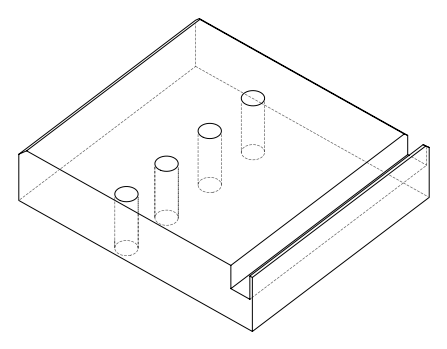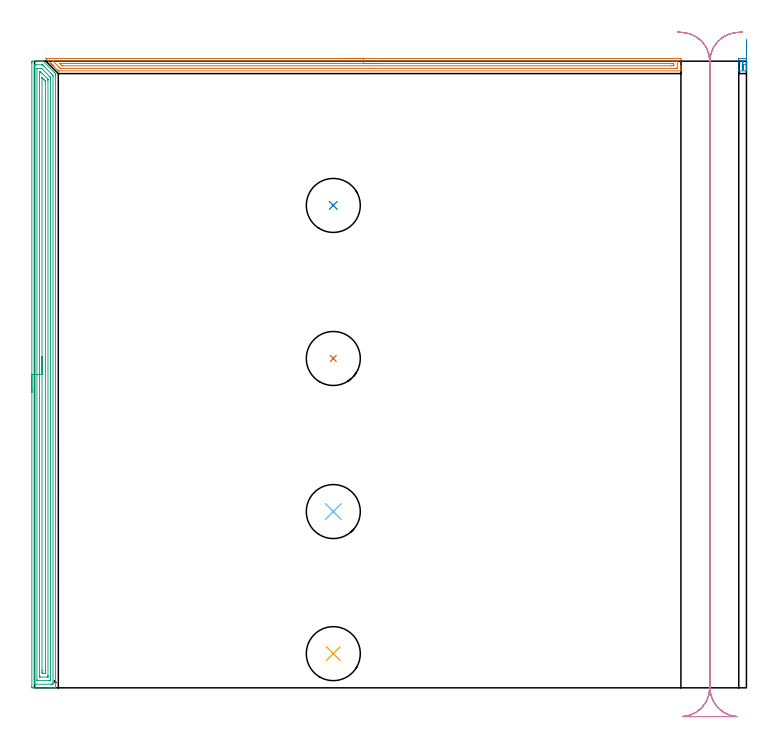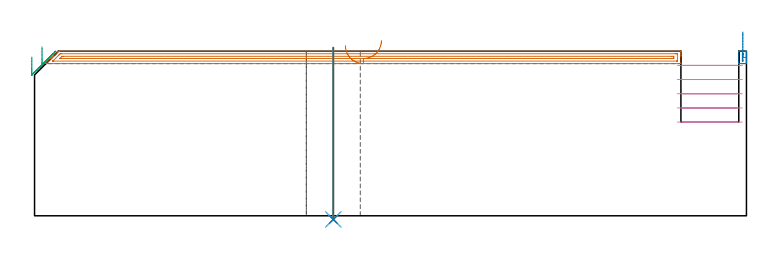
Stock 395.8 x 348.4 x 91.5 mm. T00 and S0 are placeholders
(PLAN: 8 operations, 2 tool changes, 32.9 min)
(1 AREA_MILL | FG_CHAMFER_SURFACE | UGT0205_001 | 8.58 min | 8614 mm3)
(2 AREA_MILL_1 | FG_CHAMFER_SURFACE_1 | UGT0205_001 | 0.3 min | 211 mm3)
(3 AREA_MILL_2 | FG_CHAMFER_SURFACE_2 | UGT0205_001 | 14.13 min | 30139 mm3)
(4 MILL_RECTANGULAR_SLOT | SLOT_RECTANGULAR | UGT0201_004 | Follow Part, ap 8, ae 75% | 8.38 min | 440570 mm3)
(5 INDEXABLE_INSERT_DRILL_THROUGH_HOLE_FROM_SOLID | STEP1HOLE | NXT0302_031 | 0.38 min | 64624 mm3)
(6 INDEXABLE_INSERT_DRILL_THROUGH_HOLE_FROM_SOLID_1 | STEP1HOLE_1 | NXT0302_031 | 0.38 min | 64585 mm3)
(7 INDEXABLE_INSERT_DRILL_THROUGH_HOLE_FROM_SOLID_2 | STEP1HOLE_2 | NXT0302_031 | 0.38 min | 64660 mm3)
(8 INDEXABLE_INSERT_DRILL_THROUGH_HOLE_FROM_SOLID_3 | STEP1HOLE_3 | NXT0302_031 | 0.38 min | 64630 mm3)
(TOOL UGT0205_001 | Chamfer Mill 20 x 3 x 45 deg. | D20 FL50 Z2)
(TOOL UGT0201_004 | End Mill 32 mm | D32 FL53 Z6)
(TOOL NXT0302_031 | Index. Insert Drill 30mm [880-D3000L32-05] | D30 PA176 FL150 Z2)
(OP 1 AREA_MILL)
G17 G21 G94 G90
T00 M6
G54
G17 G0 G90 X172.85 Y349.9 S1061 M3
G43 Z101.5 H0
Z94.6
G94 G1 X172.888 Z93.729 F250.
X173.002 Z92.864
X173.191 Z92.012
X173.453 Z91.18
X173.787 Z90.374
X174.19 Z89.6
X174.659 Z88.864
X175.19 Z88.172
X175.779 Z87.529
X176.422 Z86.94
X177.114 Z86.409
X177.85 Z85.94
X178.624 Z85.537
X179.43 Z85.203
X180.262 Z84.941
X181.114 Z84.752
X181.978 Z84.638
X182.85 Z84.6
X358.786 Y349.899 Z84.601
X359.172 Y349.897 Z84.602
X359.39 Y349.892 Z84.605
X359.4 Y349.518 Z84.979
Y346.012 Z88.482
Y345.464 Z89.033
Y345.135 Z89.361
Y344.588 Z89.908
Y344.259 Z90.236
Y343.601 Z90.899
Y343.287 Z91.213
X359.398 Y343.142 Z91.351
X359.39 Y343.002 Z91.488
X359.232 Y343. Z91.5
X14.059
X13.255 Y343.005 Z91.495
X13.199 Y343.007 Z91.493
X13.166 Y343.036 Z91.464
X12.817 Y343.382 Z91.115
X10.624 Y345.573 Z88.922
X10.487 Y345.712 Z88.785
X10.329 Y345.87 Z88.628
X10.186 Y346.012 Z88.484
X10.04 Y346.159 Z88.339
X9.899 Y346.3 Z88.197
X9.748 Y346.45 Z88.045
X9.594 Y346.605 Z87.892
X9.468 Y346.73 Z87.767
X9.309 Y346.888 Z87.607
X9.147 Y347.052 Z87.446
X6.302 Y349.898 Z84.601
X6.303 Y349.899 Z84.6
X6.468 Y349.9
X182.85
Y348.486 Z86.014
X357. Y348.485 Z86.015
X357.159 Y348.484 Z86.016
X357.351 Y348.48 Z86.02
X357.39 Y348.479 Z86.021
X357.394 Y348.451 Z86.049
X357.397 Y348.421 Z86.079
X357.4 Y348.249 Z86.251
Y344.742 Z89.758
X357.398 Y344.611 Z89.889
X357.395 Y344.507 Z89.993
X357.39 Y344.438 Z90.062
X357.382 Y344.421 Z90.079
X357.366 Y344.42 Z90.08
X357. Y344.415 Z90.085
X356.841 Y344.414 Z90.086
X356.107
X14.793 Y344.415 Z90.085
X14.426 Y344.419 Z90.081
X14.248 Y344.421 Z90.079
X14.059 Y344.599 Z89.901
X13.516 Y345.135 Z89.365
X10.487 Y348.164 Z86.336
X10.242 Y348.416 Z86.084
X10.19 Y348.472 Z86.028
X10.187 Y348.48 Z86.02
X10.203 Y348.481 Z86.019
X10.259 Y348.483 Z86.017
X10.487 Y348.485 Z86.015
X10.645 Y348.486 Z86.014
X182.85
Y347.072 Z87.428
X354.32 Y347.071 Z87.429
X355.028 Y347.07 Z87.43
X355.214 Y347.068 Z87.432
X355.39 Y347.064 Z87.436
X355.395 Y346.888 Z87.612
X355.398 Y346.707 Z87.793
X355.395 Y346.012 Z88.488
X355.393 Y345.836 Z88.664
X354.32 Y345.829 Z88.671
X15.845
X15.658 Y345.831 Z88.669
X15.29 Y345.835 Z88.665
X15.097 Y346.012 Z88.488
X14.952 Y346.15 Z88.35
X14.214 Y346.888 Z87.612
X14.059 Y347.048 Z87.452
X14.054 Y347.066 Z87.434
X14.952 Y347.071 Z87.429
X182.85 Y347.072 Z87.428
X183.722 Z87.467
X184.587 Z87.58
X185.438 Z87.769
X186.27 Z88.032
X187.076 Z88.365
X187.85 Z88.768
X188.586 Z89.237
X189.278 Z89.768
X189.921 Z90.357
X190.51 Z91.001
X191.042 Z91.693
X191.51 Z92.428
X191.913 Z93.202
X192.247 Z94.008
X192.509 Z94.84
X192.698 Z95.692
X192.812 Z96.557
X192.85 Z97.428
G0 Z101.5
M5
M2
(OP 2 AREA_MILL_1)
G17 G21 G94 G90
T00 M6
G54
G17 G0 G90 X395.8 Y360.592 S1061 M3
G43 Z101.5 H0
Z88.05
G94 G1 Y359.949 Z87.461 F250.
Y359.257 Z86.93
Y358.521 Z86.461
Y357.747 Z86.058
Y356.941 Z85.724
Y356.109 Z85.462
Y355.258 Z85.273
Y354.393 Z85.159
Y353.521 Z85.121
Y352.65 Z85.159
Y351.785 Z85.273
Y350.933 Z85.462
Y350.101 Z85.724
Y349.295 Z86.058
Y348.521 Z86.461
Y347.785 Z86.929
Y347.093 Z87.46
Y346.45 Z88.05
Y343.344 Z91.156
X395.79 Y343.007 Z91.493
X395.405 Y343. Z91.5
X391.895
X391.51 Y343.007 Z91.493
X391.5 Y343.344 Z91.155
Y349.605 Z84.895
X391.51 Y349.892 Z84.606
X391.648 Y349.9 Z84.6
X395.405
X395.654 Y349.897 Z84.603
X395.79 Y349.892 Z84.606
X395.8 Y349.605 Z84.895
Y346.45 Z88.05
X393.8
Y344.985 Z89.515
X393.799 Y344.836 Z89.664
X393.796 Y344.536 Z89.964
X393.792 Y344.451 Z90.049
X393.787 Y344.419 Z90.081
X393.783 Y344.418 Z90.082
X393.74 Y344.416 Z90.084
X393.65 Y344.415 Z90.085
X393.547 Y344.416 Z90.084
X393.518 Y344.418 Z90.082
X393.51 Y344.42 Z90.08
X393.507 Y344.486 Z90.014
X393.503 Y344.686 Z89.814
X393.5 Y345.285 Z89.215
Y347.915 Z86.585
X393.501 Y348.064 Z86.436
X393.504 Y348.364 Z86.136
X393.508 Y348.449 Z86.051
X393.513 Y348.481 Z86.019
X393.517 Y348.482 Z86.018
X393.56 Y348.484 Z86.016
X393.65 Y348.485 Z86.015
X393.753 Y348.484 Z86.016
X393.782 Y348.482 Z86.018
X393.79 Y348.48 Z86.02
X393.793 Y348.414 Z86.086
X393.797 Y348.214 Z86.286
X393.8 Y347.915 Z86.585
Y347.765 Z86.735
Y346.45 Z88.05
Y345.861 Z88.693
Y345.33 Z89.385
Y344.861 Z90.121
Y344.458 Z90.895
Y344.124 Z91.701
Y343.862 Z92.533
Y343.673 Z93.385
Y343.559 Z94.25
Y343.521 Z95.121
Y343.559 Z95.993
Y343.673 Z96.858
Y343.862 Z97.709
Y344.124 Z98.541
Y344.458 Z99.347
Y344.861 Z100.121
Y345.33 Z100.857
Y345.861 Z101.549
Y346.45 Z102.192
M5
M2
(OP 3 AREA_MILL_2)
G17 G21 G94 G90
T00 M6
G54
G17 G0 G90 X-1.5 Y164.2 S1061 M3
G43 Z101.5 H0
Z88.3
G94 G1 Y164.238 Z87.428 F250.
Y164.352 Z86.564
Y164.541 Z85.712
Y164.803 Z84.88
Y165.137 Z84.074
Y165.54 Z83.3
Y166.008 Z82.564
Y166.54 Z81.872
Y167.129 Z81.229
Y167.772 Z80.64
Y168.464 Z80.109
Y169.2 Z79.64
Y169.974 Z79.237
Y170.78 Z78.903
Y171.612 Z78.641
Y172.464 Z78.452
Y173.328 Z78.338
Y174.2 Z78.3
Y347.344
X-1.499 Y347.794 Z78.301
X-1.495 Y348.232 Z78.303
X-1.491 Y348.39 Z78.305
X-1.063 Y348.4 Z78.733
X1.578 Z81.372
X2.143 Z81.94
X2.459 Z82.255
X3.023 Z82.82
X3.339 Z83.134
X3.971 Z83.77
X4.722 Z84.521
X4.785 Y348.399 Z84.583
X4.8 Y348.393 Z84.597
X4.819 Y348.382 Z84.616
X11.263 Y341.937 Z91.062
X11.652 Y341.546 Z91.451
X11.693 Y341.501 Z91.493
X11.7 Y340.653 Z91.5
Y0.16
X11.694 Y0.01 Z91.493
X11.387 Y0. Z91.186
X11.014 Z90.813
X10.383 Z90.177
X9.187 Z88.983
X8.622 Z88.416
X-1.28 Z78.518
X-1.347 Y0.001 Z78.451
X-1.492 Y0.01 Z78.306
X-1.499 Y0.156 Z78.299
X-1.5 Y0.606 Z78.3
Y174.2
X-0.086 Z79.714
Y345.116
X-0.084 Y345.908 Z79.716
X-0.081 Y346.009 Z79.719
X-0.067 Y346.39 Z79.733
X0.315 Y346.397 Z80.115
X0.698 Y346.399 Z80.498
X1.192 Y346.4 Z80.992
X3.835 Y346.399 Z83.635
X4.22 Y346.393 Z84.02
X4.346 Y346.39 Z84.146
X4.476 Y346.265 Z84.276
X4.74 Y346.009 Z84.54
X9.204 Y341.546 Z89.004
X9.502 Y341.247 Z89.302
X10.088 Y340.654 Z89.888
X10.279 Y340.45 Z90.079
X10.286 Y339.761 Z90.086
Y3.284
X10.284 Y2.492 Z90.084
X10.281 Y2.391 Z90.081
X10.267 Y2.01 Z90.067
X9.885 Y2.003 Z89.685
X9.502 Y2.001 Z89.302
X9.008 Y2. Z88.808
X0.698 Y2.001 Z80.498
X0.2 Y2.003 Z80.
X0.005 Y2.01 Z79.805
X-0.079 Y2.034 Z79.721
X-0.084 Y2.292 Z79.716
X-0.085 Y2.391 Z79.715
X-0.086 Y3.186 Z79.714
Y174.2
X1.329 Z81.129
Y344.224
X1.33 Y344.35 Z81.13
X1.333 Y344.38 Z81.133
X1.335 Y344.388 Z81.135
X1.347 Y344.392 Z81.147
X1.406 Y344.398 Z81.206
X3.165 Y344.4 Z82.965
X3.339 Y344.399 Z83.139
X3.513 Y344.397 Z83.313
X3.86 Y344.39 Z83.66
X3.912 Y344.377 Z83.712
X3.935 Y344.358 Z83.735
X3.983 Y344.315 Z83.783
X4.077 Y344.224 Z83.877
X8.54 Y339.761 Z88.34
X8.622 Y339.677 Z88.422
X8.818 Y339.471 Z88.618
X8.865 Y339.421 Z88.665
X8.868 Y339.291 Z88.668
X8.87 Y339.122 Z88.67
X8.871 Y338.869 Z88.671
Y338.615
Y4.176
X8.87 Y4.05 Z88.67
X8.867 Y4.02 Z88.667
X8.865 Y4.012 Z88.665
X8.853 Y4.008 Z88.653
X8.794 Y4.002 Z88.594
X8.622 Y4.001 Z88.422
X7.915 Y4. Z87.715
X1.578 Y4.001 Z81.378
X1.404 Y4.004 Z81.204
X1.355 Y4.008 Z81.155
X1.335 Y4.012 Z81.135
X1.333 Y4.026 Z81.133
X1.33 Y4.092 Z81.13
X1.329 Y4.176 Z81.129
Y4.43
Y174.2
X2.743 Z82.543
Y341.546
X2.745 Y342.149 Z82.545
X2.748 Y342.352 Z82.548
X2.749 Y342.381 Z82.549
X2.762 Y342.39 Z82.562
X2.813 Y342.394 Z82.613
X2.918 Y342.397 Z82.718
X3.339 Y342.393 Z83.139
X3.387 Y342.39 Z83.187
X4.22 Y341.625 Z84.02
X4.303 Y341.546 Z84.103
X6.983 Y338.869 Z86.783
X7.108 Y338.742 Z86.908
X7.367 Y338.476 Z87.167
X7.442 Y338.397 Z87.242
X7.451 Y338.374 Z87.251
X7.453 Y338.339 Z87.253
X7.456 Y338.265 Z87.256
X7.457 Y337.976 Z87.257
Y337.371
Y6.854
X7.455 Y6.251 Z87.255
X7.452 Y6.048 Z87.252
X7.451 Y6.019 Z87.251
X7.438 Y6.01 Z87.238
X7.387 Y6.006 Z87.187
X7.282 Y6.003 Z87.082
X6.861 Y6. Z86.661
X3.339 Z83.139
X2.914 Y6.001 Z82.714
X2.817 Y6.003 Z82.617
X2.769 Y6.007 Z82.569
X2.75 Y6.01 Z82.55
X2.749 Y6.023 Z82.549
X2.746 Y6.124 Z82.546
X2.743 Y6.566 Z82.543
Y174.2
X4.157 Z83.957
Y338.996
X4.16 Y339.123 Z83.96
X4.164 Y339.206 Z83.964
X4.167 Y339.225 Z83.967
X4.174 Y339.221 Z83.974
X4.22 Y339.179 Z84.02
X4.533 Y338.869 Z84.333
X5.1 Y338.302 Z84.9
X5.426 Y337.976 Z85.226
X5.98 Y337.418 Z85.78
X6.019 Y337.375 Z85.819
X6.036 Y337.354 Z85.836
X6.039 Y337.274 Z85.839
X6.042 Y337.147 Z85.842
X6.043 Y337.084 Z85.843
Y337.02
Y9.468
X6.039 Y8.639 Z85.839
X6.037 Y8.582 Z85.837
X5.98 Y8.01 Z85.78
X5.726 Y8.004 Z85.526
X5.1 Y8.001 Z84.9
X4.848 Y8.002 Z84.648
X4.22 Y8.01 Z84.02
X4.164 Y8.639 Z83.964
X4.16 Y8.699 Z83.96
X4.157 Y9.531 Z83.957
Y9.595
Y174.2
Y175.072 Z83.995
Y175.936 Z84.109
Y176.788 Z84.298
Y177.62 Z84.56
Y178.426 Z84.894
Y179.2 Z85.297
Y179.936 Z85.765
Y180.628 Z86.296
Y181.271 Z86.886
Y181.86 Z87.529
Y182.392 Z88.221
Y182.86 Z88.957
Y183.263 Z89.731
Y183.597 Z90.537
Y183.859 Z91.369
Y184.048 Z92.22
Y184.162 Z93.085
Y184.2 Z93.957
G0 Z101.5
M5
M2
(OP 4 MILL_RECTANGULAR_SLOT)
G17 G21 G94 G90
T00 M6
G54
G17 G0 G90 X357.385 Y364.554 S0 M3
G43 Z101.5 H0
Z83.62
G94 G1 X360.379 Y364.37 F250.
G2 X375.4 Y348.4 R16. F500.
G1 Y0.
G2 X360.379 Y-15.97 R16.
G1 Y-16.
X390.521
Y-15.97
G2 X375.5 Y0. R16.
G1 Y348.4
G2 X390.521 Y364.37 R16.
G1 X393.515 Y364.554 F250.
G0 X357.385 Z75.74
G1 X360.379 Y364.37
G2 X375.4 Y348.4 R16. F500.
G1 Y0.
G2 X360.379 Y-15.97 R16.
G1 Y-16.
X390.521
Y-15.97
G2 X375.5 Y0. R16.
G1 Y348.4
G2 X390.521 Y364.37 R16.
G1 X393.515 Y364.554 F250.
G0 X357.385 Z67.86
G1 X360.379 Y364.37
G2 X375.4 Y348.4 R16. F500.
G1 Y0.
G2 X360.379 Y-15.97 R16.
G1 Y-16.
X390.521
Y-15.97
G2 X375.5 Y0. R16.
G1 Y348.4
G2 X390.521 Y364.37 R16.
G1 X393.515 Y364.554 F250.
G0 X357.385 Z59.98
G1 X360.379 Y364.37
G2 X375.4 Y348.4 R16. F500.
G1 Y0.
G2 X360.379 Y-15.97 R16.
G1 Y-16.
X390.521
Y-15.97
G2 X375.5 Y0. R16.
G1 Y348.4
G2 X390.521 Y364.37 R16.
G1 X393.515 Y364.554 F250.
G0 X357.385 Z52.1
G1 X360.379 Y364.37
G2 X375.4 Y348.4 R16. F500.
G1 Y0.
G2 X360.379 Y-15.97 R16.
G1 Y-16.
X390.521
Y-15.97
G2 X375.5 Y0. R16.
G1 Y348.4
G2 X390.521 Y364.37 R16.
G1 X393.515 Y364.554 F250.
G0 Z101.5
M5
M2
(OP 5 INDEXABLE_INSERT_DRILL_THROUGH_HOLE_FROM_SOLID)
G17 G21 G94 G90
T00 M6
G54
G17 G0 G90 X166.1 Y19. S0 M3
G43 Z101.5 H1
G94 G81 G98 Z-2.024 F250. R93.5
G80
M5
M2
(OP 6 INDEXABLE_INSERT_DRILL_THROUGH_HOLE_FROM_SOLID_1)
G17 G21 G94 G90
T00 M6
G54
G17 G0 G90 X166.1 Y98. S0 M3
G43 Z101.5 H1
G94 G81 G98 Z-2.024 F250. R93.5
G80
M5
M2
(OP 7 INDEXABLE_INSERT_DRILL_THROUGH_HOLE_FROM_SOLID_2)
G17 G21 G94 G90
T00 M6
G54
G17 G0 G90 X166.1 Y183.1 S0 M3
G43 Z101.5 H1
G94 G81 G98 Z-2.024 F250. R93.5
G80
M5
M2
(OP 8 INDEXABLE_INSERT_DRILL_THROUGH_HOLE_FROM_SOLID_3)
G17 G21 G94 G90
T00 M6
G54
G17 G0 G90 X166.1 Y268.2 S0 M3
G43 Z101.5 H1
G94 G81 G98 Z-2.024 F250. R93.5
G80
M5
M2
